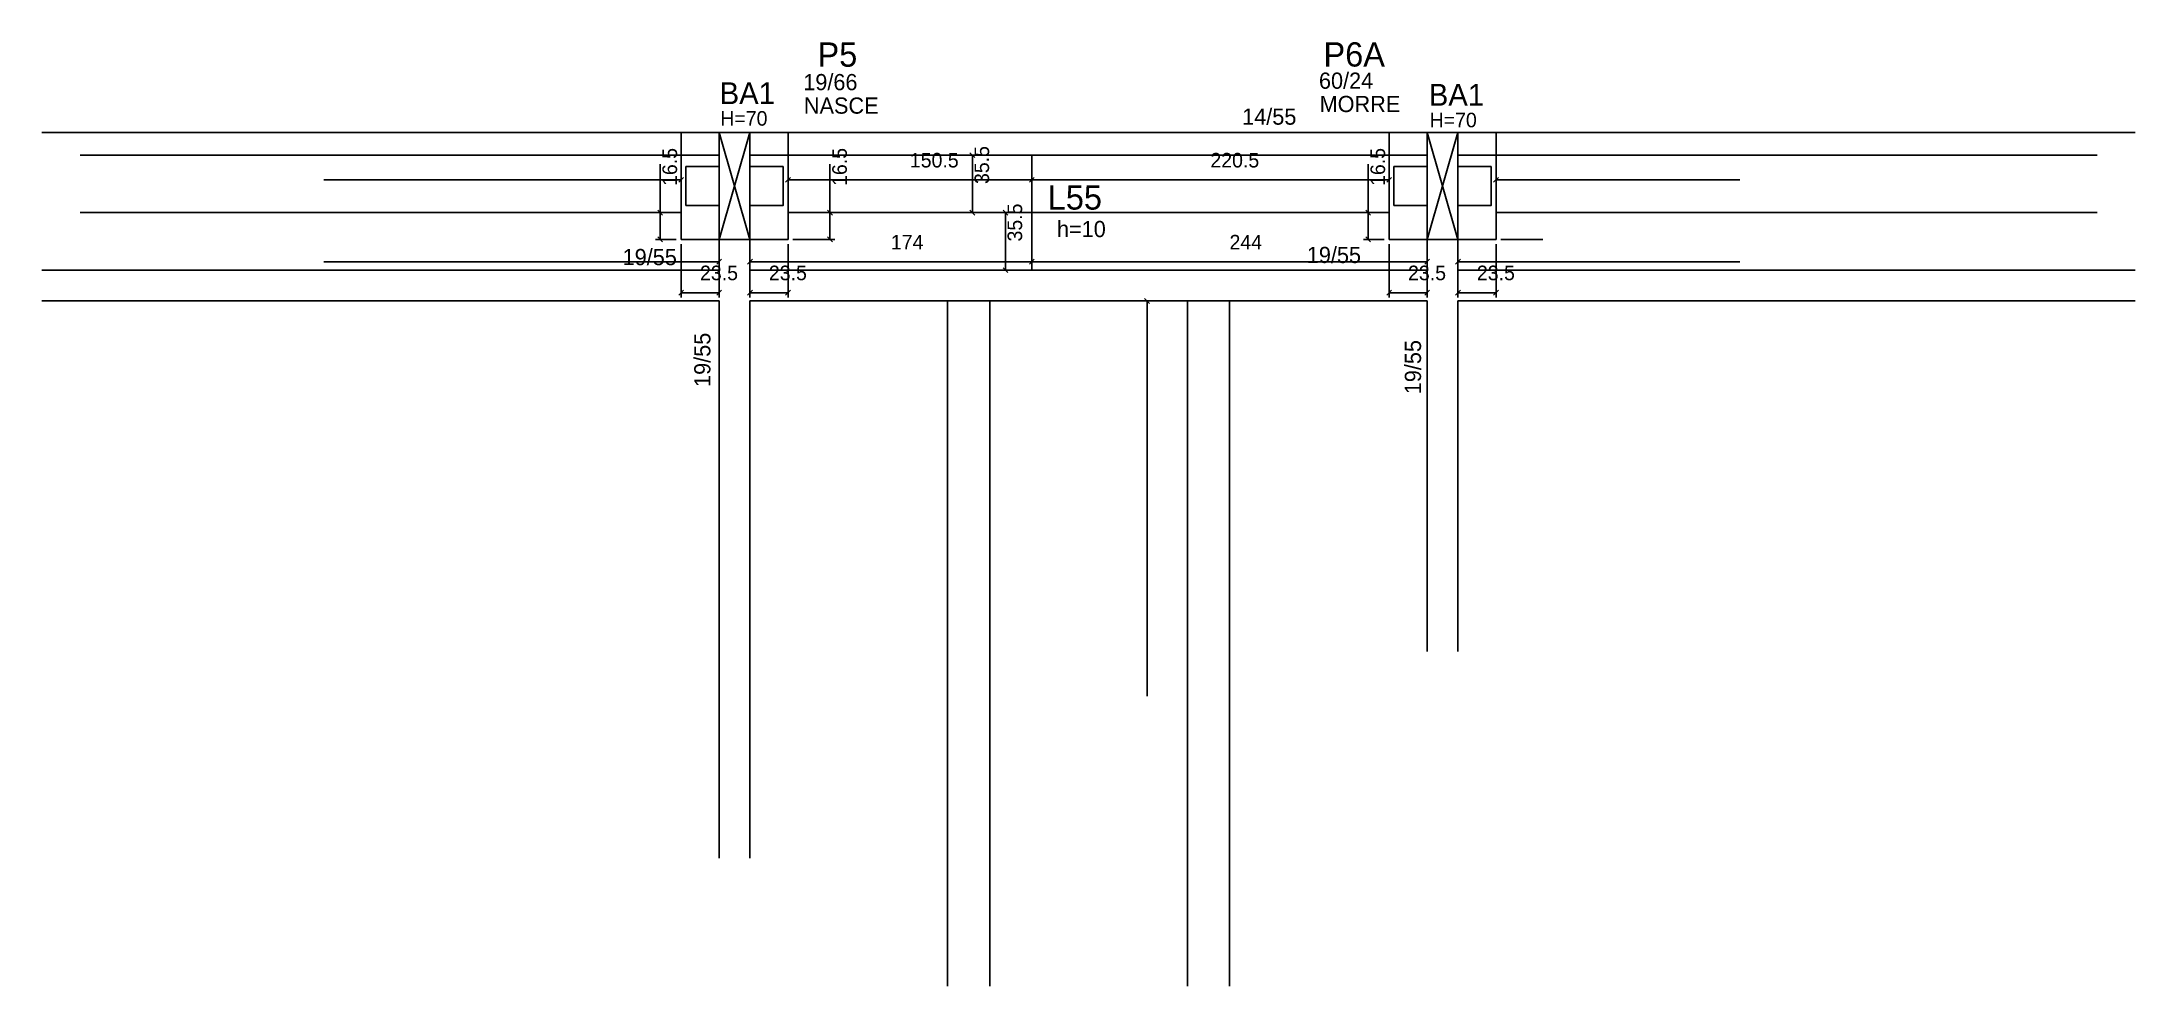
# Model space of a CAD drawing. Header units: metres. Extents: x 5138 to 6430, y 2697 to 3280.
import ezdxf

# ---------------------------------------------------------------- set-up
doc = ezdxf.new("R2010")
doc.units = ezdxf.units.M
for name, color, linetype in [('1', 7, 'Continuous'), ('3', 7, 'Continuous'), ('4', 7, 'Continuous'), ('7', 7, 'Continuous'), ('Painéis', 7, 'Continuous')]:
    doc.layers.add(name, color=color, linetype=linetype)

msp = doc.modelspace()

# ---------------------------------------------------------------- linework, layer by layer
at = {"layer": '1', "color": 1, "lineweight": 25}
for p, q in [((5556.2, 3158.2), (5575.2, 3224.2)), ((5556.2, 3224.2), (5575.2, 3158.2)), ((5993.2, 3158.2), (6012.2, 3224.2)), ((5993.2, 3224.2), (6012.2, 3158.2))]:
    msp.add_line(p, q, dxfattribs=at)
at = {"layer": '3', "color": 3, "lineweight": 25}
for p, q in [((5138.2, 3224.2), (5556.2, 3224.2)), ((5575.2, 3224.2), (5993.2, 3224.2)), ((6012.2, 3224.2), (6430.2, 3224.2)), ((5161.7, 3210.2), (5532.7, 3210.2)), ((5532.7, 3210.2), (5556.2, 3210.2)), ((5598.7, 3210.2), (5575.2, 3210.2)), ((5598.7, 3210.2), (5969.7, 3210.2)), ((5969.7, 3210.2), (5993.2, 3210.2)), ((6035.7, 3210.2), (6012.2, 3210.2)), ((6035.7, 3210.2), (6406.7, 3210.2))]:
    msp.add_line(p, q, dxfattribs=at)
for points in [[(5532.7, 3158.2), (5598.7, 3158.2), (5598.7, 3224.2), (5532.7, 3224.2), (5532.7, 3158.2)], [(5969.7, 3158.2), (6035.7, 3158.2), (6035.7, 3224.2), (5969.7, 3224.2), (5969.7, 3158.2)], [(5556.2, 3158.2), (5556.2, 3139.2)], [(5575.2, 3139.2), (5575.2, 3158.2)], [(5993.2, 3158.2), (5993.2, 3139.2)], [(6012.2, 3139.2), (6012.2, 3158.2)], [(5556.2, 3139.2), (5138.2, 3139.2)], [(5993.2, 3139.2), (5575.2, 3139.2)], [(6430.2, 3139.2), (6012.2, 3139.2)], [(5138.2, 3120.2), (5556.2, 3120.2)], [(5556.2, 3120.2), (5556.2, 2776.2)], [(5575.2, 3120.2), (5993.2, 3120.2)], [(5575.2, 2776.2), (5575.2, 3120.2)], [(5993.2, 3120.2), (5993.2, 2903.7)], [(6012.2, 3120.2), (6430.2, 3120.2)], [(6012.2, 2903.7), (6012.2, 3120.2)]]:
    msp.add_lwpolyline(points, dxfattribs=at)
at = {"layer": '7', "color": 7, "lineweight": 25}
for points in [[(5556.2, 3158.2), (5575.2, 3158.2), (5575.2, 3224.2), (5556.2, 3224.2), (5556.2, 3158.2)], [(5993.2, 3158.2), (6012.2, 3158.2), (6012.2, 3224.2), (5993.2, 3224.2), (5993.2, 3158.2)], [(5556.2, 3203.2), (5535.7, 3203.2), (5535.7, 3179.2), (5556.2, 3179.2), (5556.2, 3203.2)], [(5595.7, 3203.2), (5575.2, 3203.2), (5575.2, 3179.2), (5595.7, 3179.2), (5595.7, 3203.2)], [(5993.2, 3203.2), (5972.7, 3203.2), (5972.7, 3179.2), (5993.2, 3179.2), (5993.2, 3203.2)], [(6032.7, 3203.2), (6012.2, 3203.2), (6012.2, 3179.2), (6032.7, 3179.2), (6032.7, 3203.2)]]:
    msp.add_lwpolyline(points, dxfattribs=at)
at = {"layer": 'Painéis', "color": 4, "lineweight": 25}
for p, q in [((5519.8, 3174.7), (5519.8, 3204.6)), ((5624.6, 3174.7), (5624.6, 3204.6)), ((5711.4, 3210.2), (5709.5, 3210.2)), ((5712.5, 3174.7), (5712.5, 3210.2)), ((5956.8, 3174.7), (5956.8, 3204.6)), ((5532.7, 3195), (5312.2, 3195)), ((5749.2, 3195), (5598.7, 3195)), ((5969.7, 3195), (5749.2, 3195)), ((6186.2, 3195), (6035.7, 3195)), ((5529.7, 3174.7), (5516.8, 3174.7)), ((5519.8, 3158.2), (5519.8, 3174.7)), ((5601.7, 3174.7), (5627.6, 3174.7)), ((5624.6, 3158.2), (5624.6, 3174.7)), ((5711.4, 3174.7), (5709.5, 3174.7)), ((5730.6, 3174.7), (5729.9, 3174.7)), ((5732.9, 3139.2), (5732.9, 3174.7)), ((5966.7, 3174.7), (5953.8, 3174.7)), ((5956.8, 3158.2), (5956.8, 3174.7)), ((6038.7, 3174.7), (6064.6, 3174.7)), ((5529.7, 3158.2), (5516.8, 3158.2)), ((5532.7, 3155.2), (5532.7, 3122.3)), ((5556.2, 3155.2), (5556.2, 3122.3)), ((5575.2, 3155.2), (5575.2, 3122.3)), ((5598.7, 3155.2), (5598.7, 3122.3)), ((5601.7, 3158.2), (5627.6, 3158.2)), ((5966.7, 3158.2), (5953.8, 3158.2)), ((5969.7, 3155.2), (5969.7, 3122.3)), ((5993.2, 3155.2), (5993.2, 3122.3)), ((6012.2, 3155.2), (6012.2, 3122.3)), ((6035.7, 3155.2), (6035.7, 3122.3)), ((6038.7, 3158.2), (6064.6, 3158.2)), ((5312.2, 3144.4), (5556.2, 3144.4)), ((5575.2, 3144.4), (5749.2, 3144.4)), ((5749.2, 3144.4), (5993.2, 3144.4)), ((6012.2, 3144.4), (6186.2, 3144.4)), ((5730.6, 3139.2), (5729.9, 3139.2)), ((5556.2, 3125.3), (5532.7, 3125.3)), ((5575.2, 3125.3), (5598.7, 3125.3)), ((5820.3, 2876.2), (5820.3, 3120.2)), ((5993.2, 3125.3), (5969.7, 3125.3)), ((6012.2, 3125.3), (6035.7, 3125.3))]:
    msp.add_line(p, q, dxfattribs=at)
at = {"layer": 'Painéis', "color": 0, "lineweight": 25}
for p, q in [((5714, 3208.7), (5711, 3211.7)), ((5531.2, 3193.5), (5534.2, 3196.5)), ((5600.2, 3196.5), (5597.2, 3193.5)), ((5750.7, 3196.5), (5747.7, 3193.5)), ((5747.7, 3193.5), (5750.7, 3196.5)), ((5968.2, 3193.5), (5971.2, 3196.5)), ((6037.2, 3196.5), (6034.2, 3193.5)), ((5521.3, 3173.2), (5518.3, 3176.2)), ((5626.1, 3173.2), (5623.1, 3176.2)), ((5711, 3176.2), (5714, 3173.2)), ((5734.4, 3173.2), (5731.4, 3176.2)), ((5958.3, 3173.2), (5955.3, 3176.2)), ((5518.3, 3159.7), (5521.3, 3156.7)), ((5623.1, 3159.7), (5626.1, 3156.7)), ((5955.3, 3159.7), (5958.3, 3156.7)), ((5554.7, 3142.9), (5557.7, 3145.9)), ((5576.7, 3145.9), (5573.7, 3142.9)), ((5731.4, 3140.7), (5734.4, 3137.7)), ((5747.7, 3142.9), (5750.7, 3145.9)), ((5750.7, 3145.9), (5747.7, 3142.9)), ((5991.7, 3142.9), (5994.7, 3145.9)), ((6013.7, 3145.9), (6010.7, 3142.9)), ((5534.2, 3126.8), (5531.2, 3123.8)), ((5554.7, 3123.8), (5557.7, 3126.8)), ((5576.7, 3126.8), (5573.7, 3123.8)), ((5597.2, 3123.8), (5600.2, 3126.8)), ((5971.2, 3126.8), (5968.2, 3123.8)), ((5991.7, 3123.8), (5994.7, 3126.8)), ((6013.7, 3126.8), (6010.7, 3123.8)), ((6034.2, 3123.8), (6037.2, 3126.8)), ((5821.8, 3118.7), (5818.8, 3121.7))]:
    msp.add_line(p, q, dxfattribs=at)
at = {"layer": 'Painéis', "color": 200, "lineweight": 25}
for p, q in [((5749.2, 3210.2), (5749.2, 3139.2)), ((5161.7, 3174.7), (5532.7, 3174.7)), ((5598.7, 3174.7), (5969.7, 3174.7)), ((6035.7, 3174.7), (6406.7, 3174.7)), ((5697.2, 3120.2), (5697.2, 2697.2)), ((5723.2, 3120.2), (5723.2, 2697.2)), ((5845.2, 3120.2), (5845.2, 2697.2)), ((5871.2, 3120.2), (5871.2, 2697.2))]:
    msp.add_line(p, q, dxfattribs=at)

# ---------------------------------------------------------------- texts
at = {"layer": '3', "color": 3, "lineweight": 25}
for s, height, p in [('19/66', 10, (5608.1, 3250.3)), ('60/24', 10, (5926.4, 3251.2)), ('NASCE', 10, (5608.5, 3235.8)), ('MORRE', 10, (5926.8, 3236.8)), ('H=70', 9, (5556.9, 3228.4)), ('14/55', 10, (5879, 3229)), ('H=70', 9, (5994.7, 3227.4)), ('h=10', 10, (5764.7, 3159.6)), ('19/55', 10, (5496.6, 3142.3)), ('19/55', 10, (5918.9, 3143.6))]:
    msp.add_text(s, height=height, dxfattribs=at).set_placement(p)
for p in [(5550.8, 3067.1), (5989.4, 3062.6)]:
    msp.add_text('19/55', height=10, rotation=90, dxfattribs=at).set_placement(p)
at = {"layer": '4', "color": 4, "lineweight": 25}
for s, height, p in [('P5', 15, (5616.9, 3264.8)), ('P6A', 15, (5929.2, 3264.9)), ('BA1', 13.5, (5556.5, 3241.7)), ('BA1', 13.5, (5994.2, 3240.7)), ('L55', 15, (5759, 3176.6))]:
    msp.add_text(s, height=height, dxfattribs=at).set_placement(p)
at = {"layer": 'Painéis', "color": 240, "lineweight": 25}
for s, p in [('16.5', (5530.2, 3191.2)), ('16.5', (5635, 3191.2)), ('35.5', (5722.8, 3192.4)), ('16.5', (5967.2, 3191.2)), ('35.5', (5743.2, 3156.9))]:
    msp.add_text(s, height=9, rotation=90, dxfattribs=at).set_placement(p)
for s, p in [('150.5', (5673.9, 3202.6)), ('220.5', (5859.4, 3202.6)), ('174', (5662.2, 3152)), ('244', (5871.2, 3152)), ('23.5', (5544.4, 3133)), ('23.5', (5586.9, 3133)), ('23.5', (5981.4, 3133)), ('23.5', (6023.9, 3133))]:
    msp.add_text(s, height=9, dxfattribs=at).set_placement(p)

doc.saveas('drawing.dxf')
